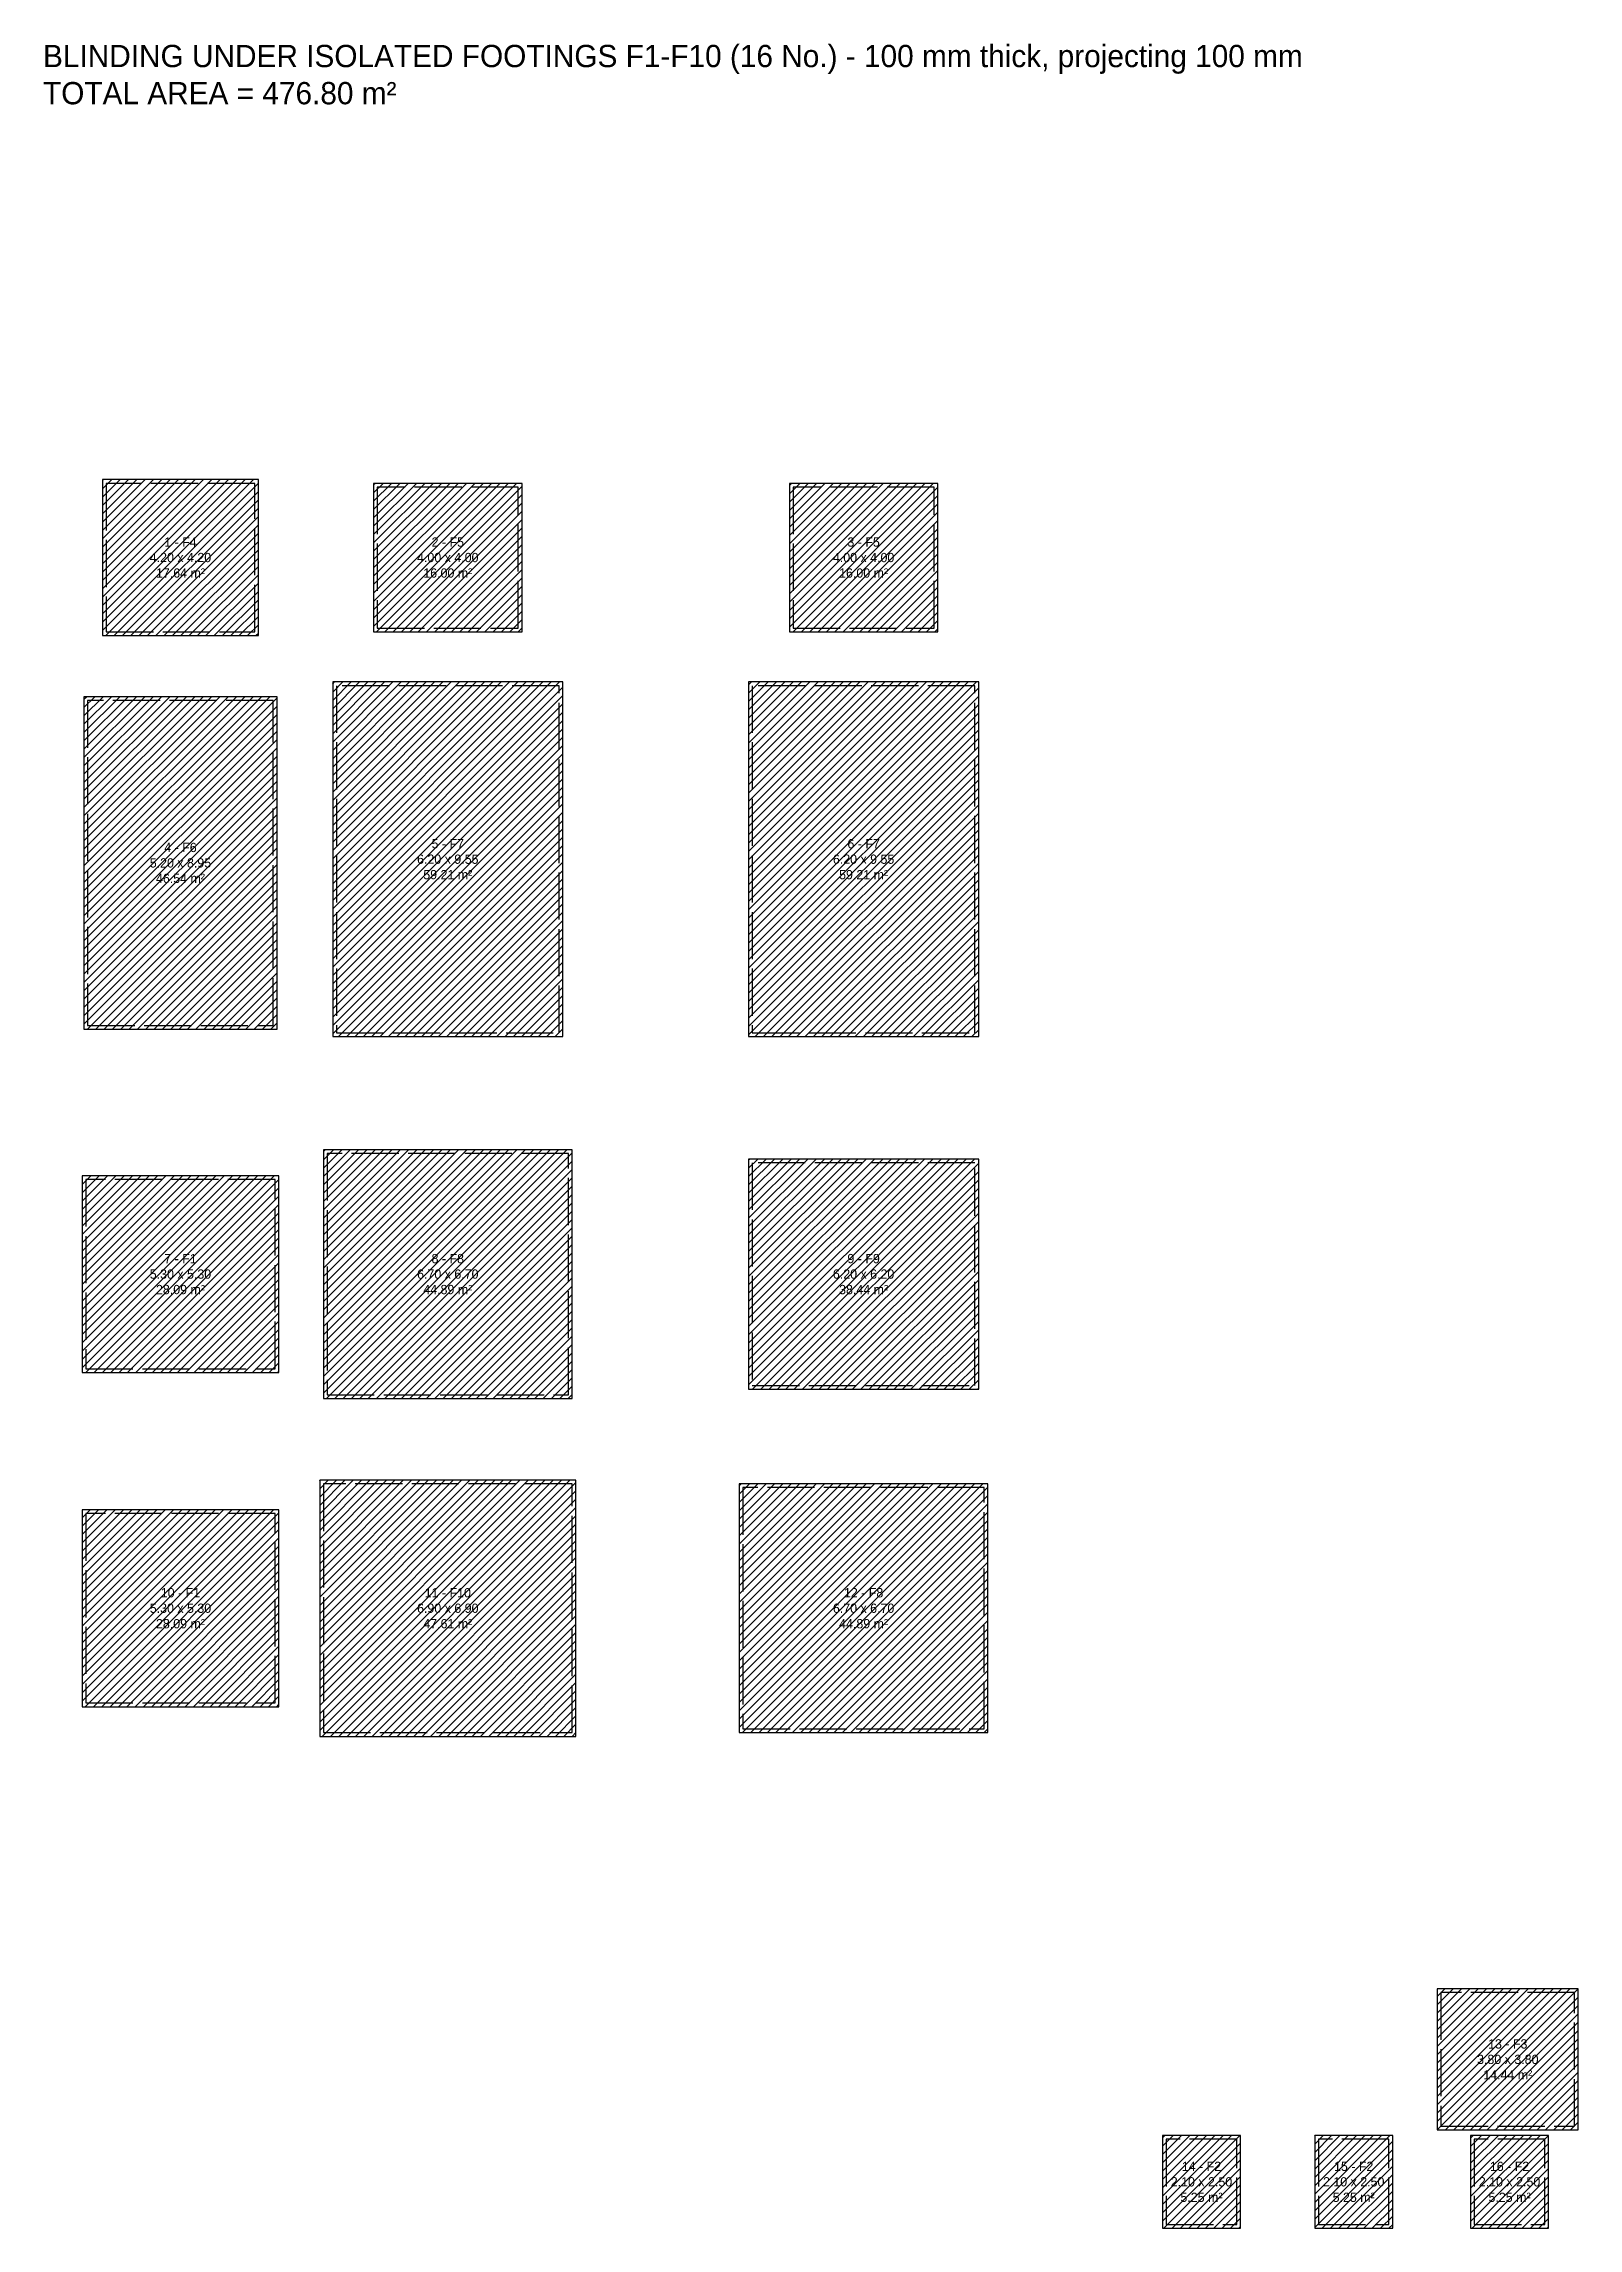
# Model space of a CAD drawing. Header units: metres. Extents: x -20 to 21.4, y 4.8 to 63.6.
import ezdxf

# ---------------------------------------------------------------- set-up
doc = ezdxf.new("R2010")
doc.units = ezdxf.units.M
doc.linetypes.add('DASHED', pattern=[1.524, 1.27, -0.254])
for name, color, linetype in [('BLINDING-FOOTINGS', 1, 'Continuous'), ('BLINDING-FOOTINGS-HATCH', 1, 'Continuous'), ('FOOTING-CONCRETE', 4, 'DASHED'), ('FOOTING-LABEL', 7, 'Continuous')]:
    doc.layers.add(name, color=color, linetype=linetype)

msp = doc.modelspace()

# ---------------------------------------------------------------- hatches: boundary and pattern name
at = {"layer": 'BLINDING-FOOTINGS-HATCH'}
h = msp.add_hatch(dxfattribs=at)
h.set_pattern_fill('ANSI31', scale=0.05)
h.paths.add_polyline_path([(-18.398, 47.699), (-14.198, 47.699), (-14.198, 51.899), (-18.398, 51.899)])
h = msp.add_hatch(dxfattribs=at)
h.set_pattern_fill('ANSI31', scale=0.05)
h.paths.add_polyline_path([(-11.098, 47.799), (-7.098, 47.799), (-7.098, 51.799), (-11.098, 51.799)])
h = msp.add_hatch(dxfattribs=at)
h.set_pattern_fill('ANSI31', scale=0.05)
h.paths.add_polyline_path([(0.102, 47.799), (4.102, 47.799), (4.102, 51.799), (0.102, 51.799)])
h = msp.add_hatch(dxfattribs=at)
h.set_pattern_fill('ANSI31', scale=0.05)
h.paths.add_polyline_path([(-18.898, 37.099), (-13.698, 37.099), (-13.698, 46.049), (-18.898, 46.049)])
h = msp.add_hatch(dxfattribs=at)
h.set_pattern_fill('ANSI31', scale=0.05)
h.paths.add_polyline_path([(-12.198, 36.899), (-5.998, 36.899), (-5.998, 46.449), (-12.198, 46.449)])
h = msp.add_hatch(dxfattribs=at)
h.set_pattern_fill('ANSI31', scale=0.05)
h.paths.add_polyline_path([(-0.998, 36.899), (5.202, 36.899), (5.202, 46.449), (-0.998, 46.449)])
h = msp.add_hatch(dxfattribs=at)
h.set_pattern_fill('ANSI31', scale=0.05)
h.paths.add_polyline_path([(-12.448, 27.149), (-5.748, 27.149), (-5.748, 33.849), (-12.448, 33.849)])
h = msp.add_hatch(dxfattribs=at)
h.set_pattern_fill('ANSI31', scale=0.05)
h.paths.add_polyline_path([(-0.998, 27.399), (5.202, 27.399), (5.202, 33.599), (-0.998, 33.599)])
h = msp.add_hatch(dxfattribs=at)
h.set_pattern_fill('ANSI31', scale=0.05)
h.paths.add_polyline_path([(-18.948, 27.849), (-13.648, 27.849), (-13.648, 33.149), (-18.948, 33.149)])
h = msp.add_hatch(dxfattribs=at)
h.set_pattern_fill('ANSI31', scale=0.05)
h.paths.add_polyline_path([(-12.548, 18.049), (-5.648, 18.049), (-5.648, 24.949), (-12.548, 24.949)])
h = msp.add_hatch(dxfattribs=at)
h.set_pattern_fill('ANSI31', scale=0.05)
h.paths.add_polyline_path([(-1.248, 18.149), (5.452, 18.149), (5.452, 24.849), (-1.248, 24.849)])
h = msp.add_hatch(dxfattribs=at)
h.set_pattern_fill('ANSI31', scale=0.05)
h.paths.add_polyline_path([(-18.948, 18.849), (-13.648, 18.849), (-13.648, 24.149), (-18.948, 24.149)])
h = msp.add_hatch(dxfattribs=at)
h.set_pattern_fill('ANSI31', scale=0.05)
h.paths.add_polyline_path([(17.552, 7.449), (21.352, 7.449), (21.352, 11.249), (17.552, 11.249)])
h = msp.add_hatch(dxfattribs=at)
h.set_pattern_fill('ANSI31', scale=0.05)
h.paths.add_polyline_path([(10.152, 4.799), (12.252, 4.799), (12.252, 7.299), (10.152, 7.299)])
h = msp.add_hatch(dxfattribs=at)
h.set_pattern_fill('ANSI31', scale=0.05)
h.paths.add_polyline_path([(14.252, 4.799), (16.352, 4.799), (16.352, 7.299), (14.252, 7.299)])
h = msp.add_hatch(dxfattribs=at)
h.set_pattern_fill('ANSI31', scale=0.05)
h.paths.add_polyline_path([(18.45, 4.799), (20.55, 4.799), (20.55, 7.299), (18.45, 7.299)])

# ---------------------------------------------------------------- linework, layer by layer
at = {"layer": 'BLINDING-FOOTINGS'}
for points in [[(-18.398, 47.699), (-14.198, 47.699), (-14.198, 51.899), (-18.398, 51.899)], [(-11.098, 47.799), (-7.098, 47.799), (-7.098, 51.799), (-11.098, 51.799)], [(0.102, 47.799), (4.102, 47.799), (4.102, 51.799), (0.102, 51.799)], [(-18.898, 37.099), (-13.698, 37.099), (-13.698, 46.049), (-18.898, 46.049)], [(-12.198, 36.899), (-5.998, 36.899), (-5.998, 46.449), (-12.198, 46.449)], [(-0.998, 36.899), (5.202, 36.899), (5.202, 46.449), (-0.998, 46.449)], [(-12.448, 27.149), (-5.748, 27.149), (-5.748, 33.849), (-12.448, 33.849)], [(-0.998, 27.399), (5.202, 27.399), (5.202, 33.599), (-0.998, 33.599)], [(-18.948, 27.849), (-13.648, 27.849), (-13.648, 33.149), (-18.948, 33.149)], [(-12.548, 18.049), (-5.648, 18.049), (-5.648, 24.949), (-12.548, 24.949)], [(-1.248, 18.149), (5.452, 18.149), (5.452, 24.849), (-1.248, 24.849)], [(-18.948, 18.849), (-13.648, 18.849), (-13.648, 24.149), (-18.948, 24.149)], [(17.552, 7.449), (21.352, 7.449), (21.352, 11.249), (17.552, 11.249)], [(10.152, 4.799), (12.252, 4.799), (12.252, 7.299), (10.152, 7.299)], [(14.252, 4.799), (16.352, 4.799), (16.352, 7.299), (14.252, 7.299)], [(18.45, 4.799), (20.55, 4.799), (20.55, 7.299), (18.45, 7.299)]]:
    msp.add_lwpolyline(points, close=True, dxfattribs=at)
at = {"layer": 'FOOTING-CONCRETE'}
for points in [[(-18.298, 47.799), (-14.298, 47.799), (-14.298, 51.799), (-18.298, 51.799)], [(-10.998, 47.899), (-7.198, 47.899), (-7.198, 51.699), (-10.998, 51.699)], [(0.202, 47.899), (4.002, 47.899), (4.002, 51.699), (0.202, 51.699)], [(-18.798, 37.199), (-13.798, 37.199), (-13.798, 45.949), (-18.798, 45.949)], [(-12.098, 36.999), (-6.098, 36.999), (-6.098, 46.349), (-12.098, 46.349)], [(-0.898, 36.999), (5.102, 36.999), (5.102, 46.349), (-0.898, 46.349)], [(-12.348, 27.249), (-5.848, 27.249), (-5.848, 33.749), (-12.348, 33.749)], [(-18.848, 27.949), (-13.748, 27.949), (-13.748, 33.049), (-18.848, 33.049)], [(-0.898, 27.499), (5.102, 27.499), (5.102, 33.499), (-0.898, 33.499)], [(-12.448, 18.149), (-5.748, 18.149), (-5.748, 24.849), (-12.448, 24.849)], [(-1.148, 18.249), (5.352, 18.249), (5.352, 24.749), (-1.148, 24.749)], [(-18.848, 18.949), (-13.748, 18.949), (-13.748, 24.049), (-18.848, 24.049)], [(17.652, 7.549), (21.252, 7.549), (21.252, 11.149), (17.652, 11.149)], [(10.252, 4.899), (12.152, 4.899), (12.152, 7.199), (10.252, 7.199)], [(14.352, 4.899), (16.252, 4.899), (16.252, 7.199), (14.352, 7.199)], [(18.55, 4.899), (20.45, 4.899), (20.45, 7.199), (18.55, 7.199)]]:
    msp.add_lwpolyline(points, close=True, dxfattribs=at)

# ---------------------------------------------------------------- texts
at = {"layer": 'FOOTING-LABEL'}
for s, insert, char_height, attachment_point in [('BLINDING UNDER ISOLATED FOOTINGS F1-F10 (16 No.) - 100 mm thick, projecting 100 mm\\PTOTAL AREA = 476.80 m²', (-20, 62), 0.6, 7), ('1 - F4\\P4.20 x 4.20\\P17.64 m²', (-16.298, 49.799), 0.25, 5), ('2 - F5\\P4.00 x 4.00\\P16.00 m²', (-9.098, 49.799), 0.25, 5), ('3 - F5\\P4.00 x 4.00\\P16.00 m²', (2.102, 49.799), 0.25, 5), ('4 - F6\\P5.20 x 8.95\\P46.54 m²', (-16.298, 41.574), 0.25, 5), ('5 - F7\\P6.20 x 9.55\\P59.21 m²', (-9.098, 41.674), 0.25, 5), ('6 - F7\\P6.20 x 9.55\\P59.21 m²', (2.102, 41.674), 0.25, 5), ('7 - F1\\P5.30 x 5.30\\P28.09 m²', (-16.298, 30.499), 0.25, 5), ('8 - F8\\P6.70 x 6.70\\P44.89 m²', (-9.098, 30.499), 0.25, 5), ('9 - F9\\P6.20 x 6.20\\P38.44 m²', (2.102, 30.499), 0.25, 5), ('10 - F1\\P5.30 x 5.30\\P28.09 m²', (-16.298, 21.499), 0.25, 5), ('11 - F10\\P6.90 x 6.90\\P47.61 m²', (-9.098, 21.499), 0.25, 5), ('12 - F8\\P6.70 x 6.70\\P44.89 m²', (2.102, 21.499), 0.25, 5), ('13 - F3\\P3.80 x 3.80\\P14.44 m²', (19.452, 9.349), 0.25, 5), ('14 - F2\\P2.10 x 2.50\\P5.25 m²', (11.202, 6.049), 0.25, 5), ('15 - F2\\P2.10 x 2.50\\P5.25 m²', (15.302, 6.049), 0.25, 5), ('16 - F2\\P2.10 x 2.50\\P5.25 m²', (19.5, 6.049), 0.25, 5)]:
    msp.add_mtext(s, dxfattribs=dict(at, insert=insert, char_height=char_height, attachment_point=attachment_point))

doc.saveas('drawing.dxf')
